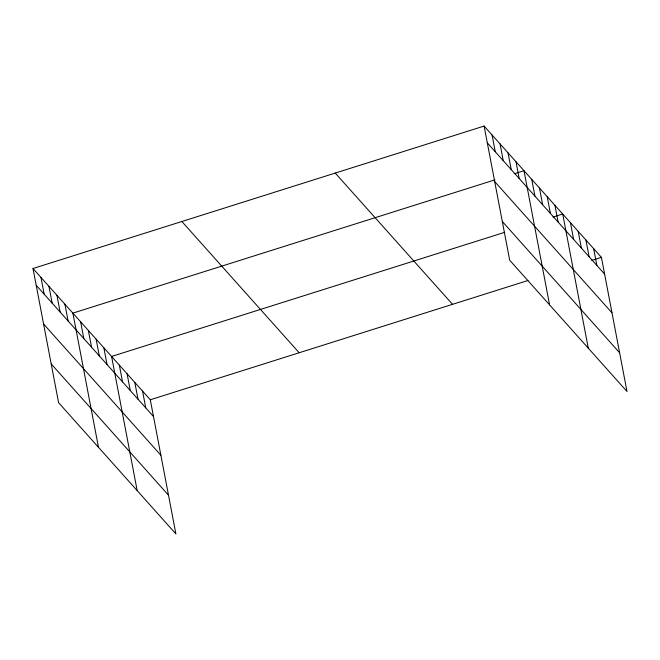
<?xml version="1.0" encoding="UTF-8"?>
<svg xmlns="http://www.w3.org/2000/svg" width="660" height="660" viewBox="0 0 660 660"><rect width="100%" height="100%" fill="white"/><g stroke="black" fill="none" stroke-linecap="round" stroke-linejoin="round"><path stroke-width="0.99" d="M33 268.504L150.298 399.762L175.898 533.932L58.591 402.674L33 268.504L484.102 126.068L601.409 257.326L627 391.495L509.702 260.238L484.102 126.068M494.983 179.85L72.88 313.129L98.48 447.307M514.321 173.745L523.99 170.692L549.582 304.87M504.694 232.32L111.589 356.45L137.189 490.619M553.03 217.058L562.699 214.005L588.291 348.183M150.298 399.762L527.942 280.516M591.739 260.378L601.409 257.326M487.303 142.832L604.601 274.09M494.695 181.574L611.993 312.832M502.309 221.496L619.608 352.753M335.239 173.069L452.537 304.326M181.863 221.496L299.161 352.753M36.201 285.268L153.499 416.526M43.593 324.01L160.892 455.268M51.208 363.932L168.506 495.19M593.662 248.663L596.863 265.427M585.923 239.992L589.116 256.765M578.177 231.33L581.378 248.102M570.438 222.667L573.639 239.431M554.953 205.343L558.154 222.107M547.214 196.68L550.407 213.444M539.467 188.017L542.668 204.781M531.729 179.355L534.93 196.119M516.013 161.766L519.206 178.53M508.035 152.839L511.236 169.603M500.057 143.913L503.258 160.685M492.079 134.995L495.281 151.759M142.56 391.099L145.753 407.863M134.813 382.437L138.014 399.201M127.075 373.774L130.276 390.538M119.336 365.112L122.529 381.876M103.851 347.779L107.044 364.551M96.104 339.116L99.305 355.888M88.366 330.454L91.567 347.218M80.627 321.791L83.82 338.555M64.903 304.202L68.104 320.966M56.933 295.284L60.126 312.048M48.956 286.358L52.148 303.121M40.978 277.431L44.17 294.195"/></g></svg>
